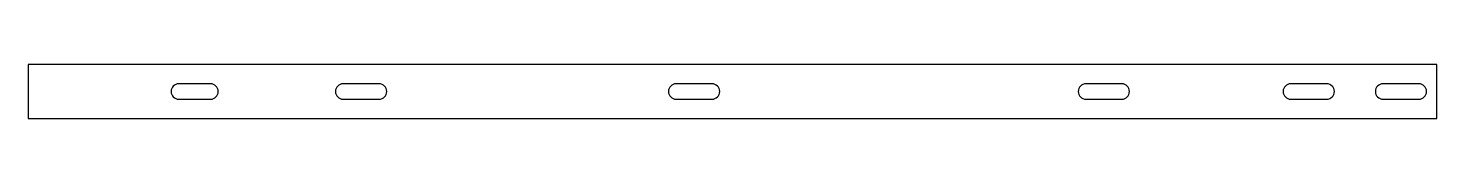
# Model space of a CAD drawing. Header units: millimetres. Extents: x 38 to 588, y 208 to 229.
import ezdxf

# ---------------------------------------------------------------- set-up
doc = ezdxf.new("R2010")
doc.units = ezdxf.units.MM
doc.layers.add('AJUSTE_CORREDIÇA', color=7, linetype='Continuous')
doc.layers.add('Default', color=7, linetype='Continuous')

# ---------------------------------------------------------------- blocks, each defined once
blk = doc.blocks.new('SE')
at = {"layer": 'AJUSTE_CORREDIÇA', "color": 7, "linetype": 'Continuous'}
for p, q in [((587.67, 228.66), (37.67, 228.66)), ((37.67, 228.66), (37.67, 207.66)), ((587.67, 207.66), (587.67, 228.66)), ((108.87, 221.16), (96.47, 221.16)), ((174.67, 221.16), (160.67, 221.16)), ((304.67, 221.16), (290.67, 221.16)), ((464.67, 221.16), (450.67, 221.16)), ((544.67, 221.16), (530.67, 221.16)), ((580.67, 221.16), (566.67, 221.16)), ((96.47, 215.16), (108.87, 215.16)), ((160.67, 215.16), (174.67, 215.16)), ((290.67, 215.16), (304.67, 215.16)), ((450.67, 215.16), (464.67, 215.16)), ((530.67, 215.16), (544.67, 215.16)), ((566.67, 215.16), (580.67, 215.16)), ((37.67, 207.66), (587.67, 207.66))]:
    blk.add_line(p, q, dxfattribs=at)
for centre, start, end in [((96.47, 218.16), 90, 270), ((108.87, 218.16), 270, 90), ((160.67, 218.16), 90, 270), ((174.67, 218.16), 270, 90), ((290.67, 218.16), 90, 270), ((304.67, 218.16), 270, 90), ((450.67, 218.16), 90, 270), ((464.67, 218.16), 270, 90), ((530.67, 218.16), 90, 270), ((544.67, 218.16), 270, 90), ((566.67, 218.16), 90, 270), ((580.67, 218.16), 270, 90)]:
    blk.add_arc(centre, 3, start, end, dxfattribs=at)

msp = doc.modelspace()

# ---------------------------------------------------------------- block references
at = {"layer": 'Default'}
msp.add_blockref('SE', (0, 0), dxfattribs=at)

doc.saveas('drawing.dxf')
